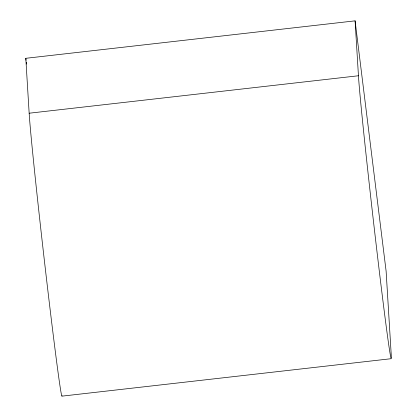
<?xml version="1.0" encoding="UTF-8"?>
<svg xmlns="http://www.w3.org/2000/svg" width="417" height="417" viewBox="0 0 417 417"><rect width="100%" height="100%" fill="white"/><g stroke="black" fill="none" stroke-linecap="round" stroke-linejoin="round"><path stroke-width="0.63" d="M62.013 395.504A145.012 2.085 83.5 0 1 46.423 278.243A145.012 2.085 83.5 0 1 29.159 113.215L25.797 58.302L355.091 20.85L386.111 271.118L391.151 353.48A145.012 2.085 83.5 0 1 377.15 253.056A145.012 2.085 83.5 0 1 358.453 75.758L355.091 20.85M29.159 113.215L358.453 75.758M61.909 396.15L391.203 358.698M25.797 58.302L26.036 60.241M26.276 62.175L26.516 64.109"/></g></svg>
